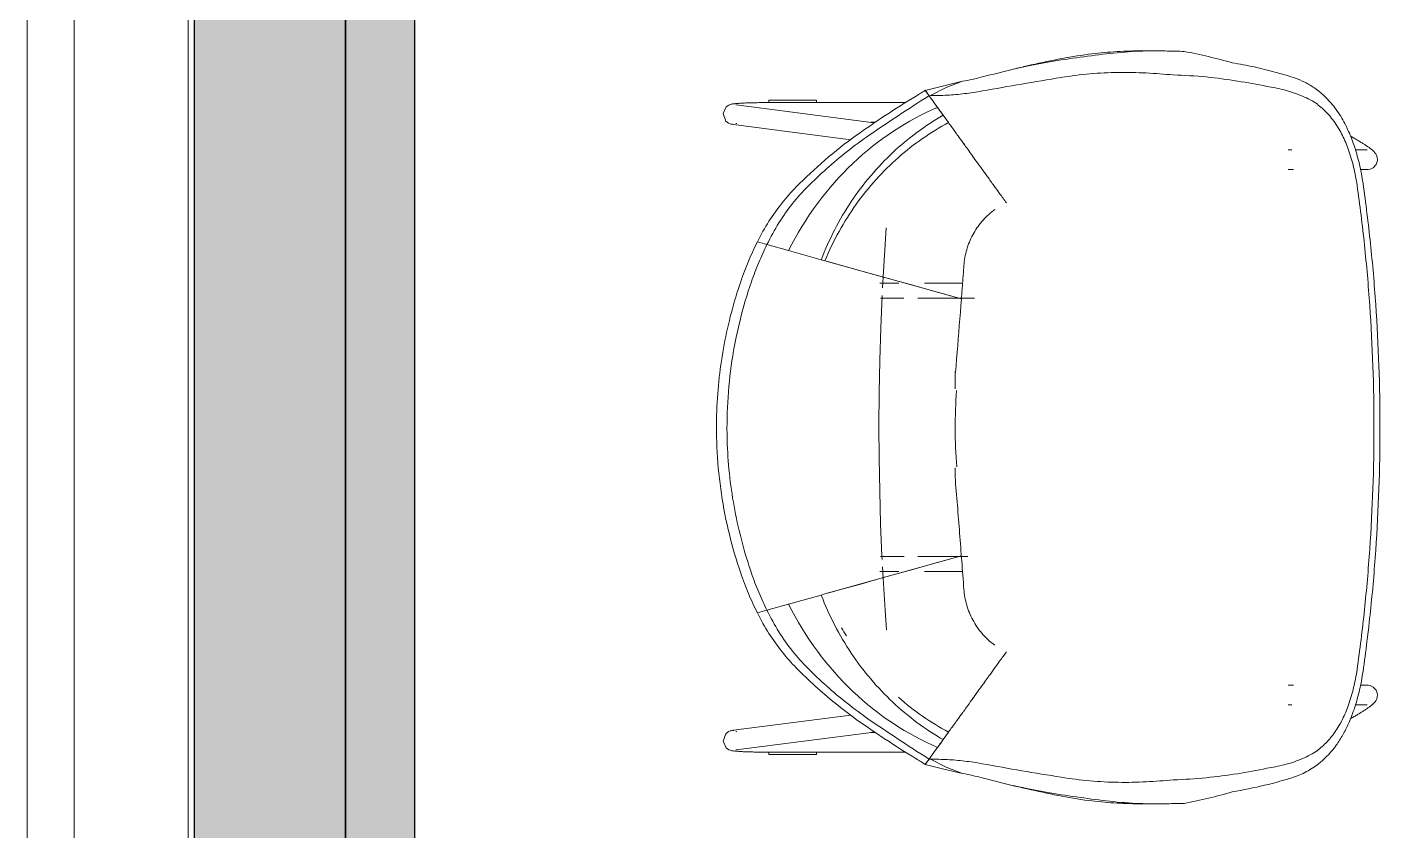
# Model space of a CAD drawing. Header units: millimetres. Extents: x 155927 to 295199, y -4084 to 97293.
# Drawn here: x 185516 to 186608, y 21447 to 22096 of the extents above; entities that cross this region are included whole.
import ezdxf

# ---------------------------------------------------------------- set-up
doc = ezdxf.new("R2010")
doc.units = ezdxf.units.MM
doc.header["$MEASUREMENT"] = 0
for name, color, linetype, lineweight in [('A-WALL', 7, 'CONTINUOUS', 9), ('A-WALL-PATT', 7, 'CONTINUOUS', 9), ('E-ELEC-EQPM', 8, 'CONTINUOUS', 9), ('I-FURN', 8, 'CONTINUOUS', 9), ('I-WALL', 7, 'CONTINUOUS', 9)]:
    doc.layers.add(name, color=color, linetype=linetype, lineweight=lineweight)

msp = doc.modelspace()

# ---------------------------------------------------------------- hatches: boundary and pattern name
at = {"layer": 'A-WALL-PATT'}
h = msp.add_hatch(color=256, dxfattribs=at)
h.paths.add_polyline_path([(185828.8, 15138.6), (185828.8, 16086.8), (185772.8, 16086.8), (185772.8, 15138.6)], flags=0)
h.paths.add_polyline_path([(185828.8, 17610.8), (185828.8, 20110.8), (185772.8, 20110.8), (185772.8, 17610.8)], flags=0)
h.paths.add_polyline_path([(185772.8, 20126.8), (185828.8, 20126.8), (185828.8, 23126.8), (185772.8, 23126.8), (185772.8, 20988.1)], flags=0)
h.paths.add_polyline_path([(185772.8, 23142.8), (185828.8, 23142.8), (185828.8, 24142.8), (185772.8, 24142.8), (185772.8, 23594.8)], flags=0)
h.paths.add_polyline_path([(185828.8, 25674.8), (185828.8, 26142.8), (185772.8, 26142.8), (185772.8, 25674.8)], flags=0)
h.paths.add_polyline_path([(185772.8, 26158.8), (185828.8, 26158.8), (185828.8, 26907.6), (185772.8, 26907.6), (185772.8, 26201.4)], flags=0)
msp.add_hatch(color=256, dxfattribs=at).paths.add_polyline_path([(185772.8, 15106.6), (185772.8, 25879.6), (185650.8, 25879.6), (185650.8, 15106.6)], flags=0)

# ---------------------------------------------------------------- linework, layer by layer
at = {"layer": 'A-WALL', "lineweight": 30}
for p, q in [((185772.8, 15106.6), (185772.8, 25879.6)), ((185650.8, 25757.6), (185650.8, 15707.6))]:
    msp.add_line(p, q, dxfattribs=at)
at = {"layer": 'E-ELEC-EQPM'}
for p, q in [((185515.8, 21005.5), (185515.8, 22887.5)), ((185515.8, 21005.5), (185515.8, 22887.5)), ((185553.9, 22887.5), (185553.9, 21005.5)), ((185645.8, 22836.7), (185645.8, 21056.3)), ((185645.8, 22836.7), (185645.8, 21056.3))]:
    msp.add_line(p, q, dxfattribs=at)
at = {"layer": 'I-FURN'}
for p, q in [((186425.2, 22076.6), (186416.8, 22076.6)), ((186311.7, 22061.9), (186324, 22064.6)), ((186324, 22064.6), (186336.6, 22067)), ((186336.6, 22067), (186350.4, 22069.3)), ((186255.6, 22048.5), (186240.5, 22044.8)), ((186240.6, 22044.9), (186243.8, 22040.4)), ((186243.8, 22040.5), (186240.6, 22044.8)), ((186243.7, 22040.5), (186240.6, 22044.8)), ((186244.8, 22040.7), (186257.6, 22047)), ((186270.8, 22052.1), (186255.6, 22048.5)), ((186257.6, 22047), (186270.8, 22052.1)), ((186077.5, 22026), (186080, 22031.5)), ((186080, 22031.5), (186082.1, 22032.9)), ((186082.1, 22032.9), (186083.3, 22033.4)), ((186083.3, 22033.4), (186084, 22033.6)), ((186084, 22033.6), (186084.6, 22033.7)), ((186084.6, 22033.7), (186085.2, 22033.8)), ((186085.2, 22033.8), (186085.8, 22033.9)), ((186085.8, 22033.9), (186086.3, 22034)), ((186086.3, 22034), (186086.9, 22034)), ((186086.9, 22034), (186087.5, 22034.1)), ((186087.5, 22034.1), (186088.1, 22034.2)), ((186087.7, 22033.2), (186087.8, 22033.2)), ((186087.8, 22033.2), (186087.9, 22033.1)), ((186087.9, 22033.1), (186088, 22033.1)), ((186197.2, 22018.9), (186088, 22033.1)), ((186088.1, 22034.2), (186088.8, 22034.2)), ((186088.8, 22034.2), (186089.6, 22034.3)), ((186089.6, 22034.3), (186090.3, 22034.3)), ((186090.3, 22034.3), (186091.1, 22034.4)), ((186091.1, 22034.4), (186092, 22034.4)), ((186092, 22034.4), (186092.9, 22034.5)), ((186092.9, 22034.5), (186093.8, 22034.5)), ((186093.8, 22034.5), (186094.8, 22034.5)), ((186094.8, 22034.5), (186095.8, 22034.6)), ((186095.8, 22034.6), (186096.9, 22034.6)), ((186096.9, 22034.6), (186097.9, 22034.7)), ((186097.9, 22034.7), (186099.1, 22034.7)), ((186099.1, 22034.7), (186100.2, 22034.7)), ((186100.2, 22034.7), (186101.4, 22034.8)), ((186101.4, 22034.8), (186102.6, 22034.8)), ((186102.6, 22034.8), (186103.8, 22034.8)), ((186103.8, 22034.8), (186105.1, 22034.8)), ((186105.1, 22034.8), (186106.4, 22034.9)), ((186106.4, 22034.9), (186107.7, 22034.9)), ((186107.7, 22034.9), (186109, 22034.9)), ((186109, 22034.9), (186110.4, 22034.9)), ((186110.4, 22034.9), (186111.8, 22034.9)), ((186111.8, 22034.9), (186113.1, 22034.9)), ((186113.1, 22034.9), (186114.5, 22035)), ((186152.9, 22037), (186114.4, 22037)), ((186114.4, 22035), (186114.4, 22036.9)), ((186114.4, 22034.7), (186114.4, 22035)), ((186120.5, 22035), (186114.4, 22035)), ((186114.5, 22035), (186115.9, 22035)), ((186115.9, 22035), (186117.3, 22035)), ((186117.3, 22035), (186118.7, 22035)), ((186118.7, 22035), (186120.1, 22035)), ((186120.1, 22035), (186120.5, 22035)), ((186225, 22035), (186120.5, 22035)), ((186152.9, 22036.9), (186152.9, 22035)), ((186243.4, 22040.2), (186243.8, 22040.5)), ((186243.8, 22040.4), (186244.8, 22040.7)), ((186247.9, 22034.8), (186250.6, 22031)), ((186077.5, 22026), (186079.7, 22020)), ((186250.6, 22031), (186255, 22024.8)), ((186255, 22024.8), (186259.4, 22018.8)), ((186079.7, 22020), (186081.9, 22018.3)), ((186081.9, 22018.3), (186083.2, 22017.8)), ((186083.2, 22017.8), (186084, 22017.6)), ((186084, 22017.6), (186084.6, 22017.5)), ((186084.6, 22017.5), (186085.2, 22017.4)), ((186085.2, 22017.4), (186085.7, 22017.3)), ((186085.7, 22017.3), (186086, 22017.3)), ((186086, 22017.3), (186180.6, 22005)), ((186087.8, 22018), (186087.9, 22018.1)), ((186087.9, 22018.1), (186088.2, 22018.1)), ((186088.2, 22018.1), (186088.6, 22018.1)), ((186196.6, 22019), (186200.4, 22019)), ((186197.2, 22018.9), (186198.6, 22018.7)), ((186583.3, 22010.4), (186583.1, 22010)), ((186586.7, 22006.3), (186583.6, 22008)), ((186586.9, 22006.2), (186586.7, 22006.3)), ((186587.5, 22005.8), (186586.9, 22006.2)), ((186588.2, 22005.4), (186587.5, 22005.8)), ((186588.8, 22005), (186588.2, 22005.4)), ((186589.4, 22004.7), (186588.8, 22005)), ((186590.1, 22004.3), (186589.4, 22004.7)), ((186590.7, 22003.9), (186590.1, 22004.3)), ((186591.3, 22003.5), (186590.7, 22003.9)), ((186591.9, 22003.1), (186591.3, 22003.5)), ((186592.5, 22002.8), (186591.9, 22003.1)), ((186593.1, 22002.4), (186592.5, 22002.8)), ((186593.7, 22002), (186593.1, 22002.4)), ((186594.3, 22001.7), (186593.7, 22002)), ((186594.8, 22001.3), (186594.3, 22001.7)), ((186595.4, 22001), (186594.8, 22001.3)), ((186595.9, 22000.6), (186595.4, 22001)), ((186596.4, 22000.3), (186595.9, 22000.6)), ((186596.9, 21999.9), (186596.4, 22000.3)), ((186597.4, 21999.6), (186596.9, 21999.9)), ((186597.9, 21999.2), (186597.4, 21999.6)), ((186598.4, 21998.9), (186597.9, 21999.2)), ((186598.8, 21998.6), (186598.4, 21998.9)), ((186599.2, 21998.3), (186598.8, 21998.6)), ((186536.4, 21996.9), (186533.4, 21996.9)), ((186597.2, 21996.9), (186587.7, 21996.9)), ((186599.7, 21998), (186599.2, 21998.3)), ((186600.1, 21997.7), (186599.7, 21998)), ((186600.5, 21997.4), (186600.1, 21997.7)), ((186600.8, 21997.1), (186600.5, 21997.4)), ((186601.2, 21996.8), (186600.8, 21997.1)), ((186601.5, 21996.5), (186601.2, 21996.8)), ((186601.9, 21996.2), (186601.5, 21996.5)), ((186602.2, 21995.9), (186601.9, 21996.2)), ((186602.6, 21995.5), (186602.2, 21995.9)), ((186603, 21995.2), (186602.6, 21995.5)), ((186603.3, 21994.7), (186603, 21995.2)), ((186603.8, 21994.2), (186603.3, 21994.7)), ((186604.2, 21993.5), (186603.8, 21994.2)), ((186604.8, 21992.4), (186604.2, 21993.5)), ((186604.4, 21985), (186605.5, 21988.3)), ((186605.3, 21990.8), (186604.8, 21992.4)), ((186605.5, 21988.3), (186605.3, 21990.8)), ((186533.4, 21980.9), (186537.9, 21980.9)), ((186591.8, 21980.9), (186597.2, 21980.9)), ((186598.1, 21980.9), (186597.2, 21980.9)), ((186599.8, 21981.3), (186598.1, 21980.9)), ((186602.1, 21982.4), (186599.8, 21981.3)), ((186604.4, 21985), (186602.1, 21982.4)), ((186296.9, 21948.7), (186295.7, 21947.8)), ((186209.2, 21933.9), (186208.2, 21920.4)), ((186105.2, 21922.6), (186109, 21921.5)), ((186105.2, 21922.6), (186109, 21921.5)), ((186109, 21921.5), (186112.9, 21920.4)), ((186109, 21921.5), (186112.9, 21920.4)), ((186130.3, 21915.6), (186112.9, 21920.4)), ((186112.9, 21920.4), (186130.3, 21915.6)), ((186156.7, 21908.2), (186130.3, 21915.6)), ((186130.3, 21915.6), (186156.7, 21908.2)), ((186208.2, 21920.4), (186206.6, 21894.5)), ((186159.7, 21907.3), (186156.7, 21908.2)), ((186156.7, 21908.2), (186159.7, 21907.3)), ((186159.7, 21907.3), (186269.8, 21876.6)), ((186163.8, 21906.2), (186159.7, 21907.3)), ((186173.2, 21903.6), (186163.8, 21906.2)), ((186187.5, 21899.6), (186173.2, 21903.6)), ((186206, 21894.4), (186187.5, 21899.6)), ((186227.6, 21888.4), (186206, 21894.4)), ((186206.6, 21894.5), (186206.1, 21885.5)), ((186218.4, 21889.3), (186203.9, 21889.3)), ((186205.8, 21879.4), (186204.7, 21853.3)), ((186218.4, 21889.3), (186219.4, 21889.3)), ((186251.3, 21881.8), (186227.6, 21888.4)), ((186270.8, 21889.3), (186240.1, 21889.3)), ((186269.8, 21876.6), (186251.3, 21881.8)), ((186204.5, 21877.3), (186218.4, 21877.3)), ((186219.3, 21877.3), (186218.4, 21877.3)), ((186220.2, 21877.3), (186219.3, 21877.3)), ((186221.3, 21877.3), (186220.2, 21877.3)), ((186222.3, 21877.3), (186221.3, 21877.3)), ((186223.3, 21877.3), (186222.3, 21877.3)), ((186235.8, 21877.3), (186234.6, 21877.3)), ((186236.9, 21877.3), (186235.8, 21877.3)), ((186236.9, 21877.3), (186280.5, 21877.3)), ((186204.7, 21853.3), (186203.9, 21827)), ((186203.9, 21827), (186203.5, 21800.7)), ((186265.1, 21817.3), (186264.7, 21818)), ((186203.5, 21800.7), (186203.3, 21774.3)), ((186203.3, 21774.3), (186203.4, 21747.9)), ((186203.4, 21747.9), (186203.9, 21721.6)), ((186203.9, 21721.6), (186204.6, 21695.3)), ((186204.6, 21695.3), (186205.7, 21669.2)), ((186269.8, 21669.3), (186159.7, 21638.6)), ((186218.4, 21668.7), (186204.5, 21668.7)), ((186205.7, 21669.2), (186205.8, 21666.5)), ((186206.6, 21651.4), (186206.1, 21660.4)), ((186218.4, 21668.7), (186219.4, 21668.7)), ((186219.4, 21668.7), (186220.4, 21668.7)), ((186220.4, 21668.7), (186221.4, 21668.7)), ((186221.4, 21668.7), (186222.4, 21668.7)), ((186222.4, 21668.7), (186223.5, 21668.7)), ((186227.6, 21657.5), (186251.3, 21664.2)), ((186234.7, 21668.7), (186235.9, 21668.7)), ((186235.9, 21668.7), (186236.9, 21668.7)), ((186275.1, 21668.7), (186236.9, 21668.7)), ((186251.3, 21664.2), (186269.8, 21669.3)), ((186187.5, 21646.3), (186206, 21651.5)), ((186203.9, 21656.7), (186218.4, 21656.7)), ((186206, 21651.5), (186227.6, 21657.5)), ((186208.2, 21625.6), (186206.6, 21651.4)), ((186219.3, 21656.7), (186218.4, 21656.7)), ((186240.1, 21656.7), (186270.8, 21656.7)), ((186156.7, 21637.7), (186159.7, 21638.6)), ((186159.7, 21638.6), (186156.7, 21637.7)), ((186159.7, 21638.6), (186163.8, 21639.7)), ((186163.8, 21639.7), (186173.2, 21642.4)), ((186173.2, 21642.4), (186187.5, 21646.3)), ((186112.9, 21625.5), (186130.3, 21630.4)), ((186130.3, 21630.4), (186112.9, 21625.5)), ((186130.3, 21630.4), (186156.7, 21637.7)), ((186156.7, 21637.7), (186130.3, 21630.4)), ((186109, 21624.4), (186105.2, 21623.4)), ((186109, 21624.4), (186105.2, 21623.4)), ((186112.9, 21625.5), (186109, 21624.4)), ((186112.9, 21625.5), (186109, 21624.4)), ((186209.3, 21609.7), (186208.2, 21625.6)), ((186295.7, 21598.1), (186296.9, 21597.2)), ((186537.9, 21565.1), (186533.4, 21565.1)), ((186597.2, 21565.1), (186591.8, 21565.1)), ((186598.1, 21565), (186597.2, 21565.1)), ((186599.8, 21564.7), (186598.1, 21565)), ((186602.1, 21563.5), (186599.8, 21564.7)), ((186604.4, 21561), (186602.1, 21563.5)), ((186603.3, 21551.2), (186603, 21550.8)), ((186603.8, 21551.7), (186603.3, 21551.2)), ((186604.2, 21552.5), (186603.8, 21551.7)), ((186604.8, 21553.5), (186604.2, 21552.5)), ((186604.4, 21561), (186605.5, 21557.7)), ((186605.3, 21555.1), (186604.8, 21553.5)), ((186605.5, 21557.7), (186605.3, 21555.1)), ((186180.5, 21540.9), (186086, 21528.7)), ((186533.4, 21549.1), (186536.4, 21549.1)), ((186587.5, 21540.1), (186586.9, 21539.8)), ((186588.2, 21540.5), (186587.5, 21540.1)), ((186587.7, 21549.1), (186597.2, 21549.1)), ((186588.8, 21540.9), (186588.2, 21540.5)), ((186589.4, 21541.3), (186588.8, 21540.9)), ((186590.1, 21541.7), (186589.4, 21541.3)), ((186590.7, 21542), (186590.1, 21541.7)), ((186591.3, 21542.4), (186590.7, 21542)), ((186591.9, 21542.8), (186591.3, 21542.4)), ((186592.5, 21543.2), (186591.9, 21542.8)), ((186593.1, 21543.5), (186592.5, 21543.2)), ((186593.7, 21543.9), (186593.1, 21543.5)), ((186594.3, 21544.3), (186593.7, 21543.9)), ((186594.8, 21544.6), (186594.3, 21544.3)), ((186595.4, 21545), (186594.8, 21544.6)), ((186595.9, 21545.3), (186595.4, 21545)), ((186596.4, 21545.7), (186595.9, 21545.3)), ((186596.9, 21546), (186596.4, 21545.7)), ((186597.4, 21546.4), (186596.9, 21546)), ((186597.9, 21546.7), (186597.4, 21546.4)), ((186598.4, 21547), (186597.9, 21546.7)), ((186598.8, 21547.3), (186598.4, 21547)), ((186599.2, 21547.6), (186598.8, 21547.3)), ((186599.7, 21547.9), (186599.2, 21547.6)), ((186600.1, 21548.3), (186599.7, 21547.9)), ((186600.5, 21548.6), (186600.1, 21548.3)), ((186600.8, 21548.8), (186600.5, 21548.6)), ((186601.2, 21549.1), (186600.8, 21548.8)), ((186601.5, 21549.4), (186601.2, 21549.1)), ((186601.9, 21549.7), (186601.5, 21549.4)), ((186602.2, 21550.1), (186601.9, 21549.7)), ((186602.6, 21550.4), (186602.2, 21550.1)), ((186603, 21550.8), (186602.6, 21550.4)), ((186583.1, 21535.9), (186583.3, 21535.5)), ((186583.6, 21537.9), (186586.7, 21539.7)), ((186586.9, 21539.8), (186586.7, 21539.7)), ((186077.5, 21519.9), (186079.7, 21525.9)), ((186077.5, 21519.9), (186080, 21514.5)), ((186079.7, 21525.9), (186081.9, 21527.6)), ((186081.9, 21527.6), (186083.2, 21528.1)), ((186083.2, 21528.1), (186084, 21528.3)), ((186084, 21528.3), (186084.6, 21528.5)), ((186084.6, 21528.5), (186085.2, 21528.6)), ((186085.2, 21528.6), (186085.7, 21528.6)), ((186085.7, 21528.6), (186086, 21528.7)), ((186087.8, 21527.9), (186087.9, 21527.9)), ((186087.9, 21527.9), (186088.2, 21527.8)), ((186088, 21512.8), (186197.2, 21527)), ((186088.2, 21527.8), (186088.6, 21527.8)), ((186200.4, 21527), (186196.6, 21527)), ((186197.2, 21527), (186198.6, 21527.3)), ((186253.1, 21518.4), (186250.6, 21514.9)), ((186255, 21521.1), (186253.1, 21518.4)), ((186259.4, 21527.2), (186255, 21521.1)), ((186080, 21514.5), (186082.1, 21513)), ((186082.1, 21513), (186083.3, 21512.6)), ((186083.3, 21512.6), (186084, 21512.3)), ((186084, 21512.3), (186084.6, 21512.2)), ((186084.6, 21512.2), (186085.2, 21512.1)), ((186085.2, 21512.1), (186085.8, 21512)), ((186085.8, 21512), (186086.3, 21512)), ((186086.3, 21512), (186086.9, 21511.9)), ((186086.9, 21511.9), (186087.5, 21511.8)), ((186087.5, 21511.8), (186088.1, 21511.8)), ((186087.7, 21512.8), (186087.8, 21512.8)), ((186087.8, 21512.8), (186087.9, 21512.8)), ((186087.9, 21512.8), (186088, 21512.8)), ((186088.1, 21511.8), (186088.8, 21511.7)), ((186088.8, 21511.7), (186089.6, 21511.7)), ((186089.6, 21511.7), (186090.3, 21511.6)), ((186090.3, 21511.6), (186091.1, 21511.6)), ((186091.1, 21511.6), (186092, 21511.5)), ((186092, 21511.5), (186092.9, 21511.5)), ((186092.9, 21511.5), (186093.8, 21511.4)), ((186093.8, 21511.4), (186094.8, 21511.4)), ((186094.8, 21511.4), (186095.8, 21511.3)), ((186095.8, 21511.3), (186096.9, 21511.3)), ((186096.9, 21511.3), (186097.9, 21511.3)), ((186097.9, 21511.3), (186099.1, 21511.2)), ((186099.1, 21511.2), (186100.2, 21511.2)), ((186100.2, 21511.2), (186101.4, 21511.2)), ((186101.4, 21511.2), (186102.6, 21511.1)), ((186102.6, 21511.1), (186103.8, 21511.1)), ((186103.8, 21511.1), (186105.1, 21511.1)), ((186105.1, 21511.1), (186106.4, 21511.1)), ((186106.4, 21511.1), (186107.7, 21511)), ((186107.7, 21511), (186109, 21511)), ((186109, 21511), (186110.4, 21511)), ((186110.4, 21511), (186111.8, 21511)), ((186111.8, 21511), (186113.1, 21511)), ((186113.1, 21511), (186114.5, 21511)), ((186114.4, 21509), (186114.4, 21511)), ((186114.4, 21511), (186120.5, 21511)), ((186114.4, 21509), (186152.9, 21509)), ((186114.5, 21511), (186115.9, 21511)), ((186115.9, 21511), (186117.3, 21511)), ((186117.3, 21511), (186118.7, 21511)), ((186118.7, 21511), (186120.1, 21511)), ((186120.1, 21511), (186120.5, 21511)), ((186120.5, 21511), (186225, 21511)), ((186152.9, 21511), (186152.9, 21509)), ((186250.6, 21514.9), (186247.9, 21511.2)), ((186240.5, 21501.1), (186255.6, 21497.4)), ((186240.6, 21501.1), (186243.8, 21505.5)), ((186243.8, 21505.5), (186240.6, 21501.1)), ((186240.9, 21501.6), (186243.7, 21505.4)), ((186243.8, 21505.5), (186243.4, 21505.7)), ((186243.8, 21505.5), (186244.8, 21505.3)), ((186257.6, 21498.9), (186244.8, 21505.3)), ((186255.6, 21497.4), (186270.8, 21493.8)), ((186270.8, 21493.8), (186257.6, 21498.9)), ((186324, 21481.4), (186311.7, 21484)), ((186336.6, 21478.9), (186324, 21481.4)), ((186350.4, 21476.7), (186336.6, 21478.9)), ((186416.8, 21469.3), (186425.2, 21469.3))]:
    msp.add_line(p, q, dxfattribs=at)
msp.add_arc((186640.9, 21773), 376.1, 175.4634, 184.8741, dxfattribs=at)
for centre, major_axis, ratio, start_param, end_param in [((188126.3, 17819.8), (-5989.8, 0), 0.743145, 5.018195, 5.020176), ((187553, 16902), (0, 5312.6), 0.981627, 0.240335, 0.245277), ((185857.9, 22370.7), (-582, 0), 0.743145, 2.271868, 2.288409), ((185857.9, 21175.3), (-582, 0), 0.743145, 3.994777, 4.011317), ((187553, 26643.9), (0, 5312.6), 0.981627, 2.896316, 2.901258), ((188126.3, 25726.1), (-5989.8, 0), 0.743145, 1.263009, 1.26499)]:
    msp.add_ellipse(centre, major_axis=major_axis, ratio=ratio, start_param=start_param, end_param=end_param, dxfattribs=at)
for points in [[(186350.4, 22069.3), (186358.6, 22070.5), (186374.7, 22072.8), (186398.7, 22075.7), (186414.4, 22076.6), (186422.2, 22076.6)], [(186413.3, 22076.6), (186406.5, 22076.6), (186392.9, 22076.1), (186379.3, 22074.7), (186372.4, 22073.9)], [(186422.2, 22076.6), (186419.2, 22076.6), (186416.2, 22076.6), (186413.3, 22076.6)], [(186422.2, 22076.6), (186426.8, 22076.6), (186436, 22076.6), (186445, 22076.3), (186449.5, 22076.2)], [(186488.3, 22067), (186482.1, 22068.8), (186469.4, 22072.1), (186456.2, 22074.9), (186449.5, 22076.2)], [(186372.4, 22073.9), (186364.2, 22072.8), (186347.8, 22070), (186331.3, 22066.5), (186323, 22064.6)], [(186538.7, 22054.9), (186533.6, 22056.5), (186523, 22059.5), (186506.1, 22063.8), (186494.3, 22066), (186488.3, 22067)], [(186286.7, 22055.6), (186284, 22054.9), (186278.7, 22053.6), (186273.4, 22052.6), (186270.8, 22052.1)], [(186286.7, 22044.3), (186297.3, 22046.2), (186318.5, 22049.9), (186339.8, 22053.5), (186350.4, 22055.2)], [(186350.4, 22055.2), (186358.1, 22056.4), (186373.6, 22058.4), (186396.5, 22059.5), (186419, 22059), (186433.6, 22057.9), (186440.8, 22057.2)], [(186440.8, 22057.2), (186449.8, 22056.9), (186467.5, 22055.9), (186492.8, 22052.4), (186508.6, 22049.6), (186516.3, 22048)], [(186240.6, 22044.8), (186241.9, 22043.1), (186242.9, 22041.7), (186243.7, 22040.5)], [(186244.8, 22040.7), (186249.3, 22040.6), (186258.3, 22040.7), (186272.3, 22042), (186281.9, 22043.4), (186286.7, 22044.3)], [(186516.3, 22048), (186521.1, 22047.3), (186530.5, 22045.3), (186543.7, 22041.1), (186551.8, 22037), (186555.7, 22034.6)], [(186233.3, 22040.2), (186224.7, 22035), (186208.1, 22024.5), (186192.7, 22013.9), (186185.3, 22008.7)], [(186195.5, 22008.7), (186203, 22013.8), (186218.6, 22024.3), (186234.9, 22034.9), (186243.4, 22040.2)], [(186247.9, 22034.8), (186246.7, 22036.3), (186245.4, 22038.2), (186243.8, 22040.4)], [(186250.6, 22031), (186249.9, 22032), (186249, 22033.2), (186247.9, 22034.8)], [(186555.7, 22034.6), (186558.6, 22032.5), (186564.1, 22027.8), (186571.4, 22019), (186577.5, 22008.6), (186580.8, 22000.8), (186582.2, 21996.7)], [(186250.6, 22031), (186226.2, 22020.6), (186179.5, 21990.2), (186143.8, 21942.6), (186130.3, 21915.6)], [(186255, 22024.8), (186240.6, 22016.4), (186213.2, 21996.1), (186179.4, 21956.4), (186163.1, 21924.8), (186156.7, 21908.2)], [(186253.1, 22027.5), (186252.4, 22028.5), (186251.5, 22029.7), (186250.6, 22031)], [(186255, 22024.8), (186254.5, 22025.6), (186253.9, 22026.5), (186253.1, 22027.5)], [(186259.4, 22018.8), (186245.1, 22011.1), (186217.9, 21992.2), (186183.5, 21954.3), (186166.5, 21923.7), (186159.7, 21907.3)], [(186593.9, 21969.8), (186593.2, 21974.9), (186591.3, 21984.8), (186587.4, 21998.9), (186584.1, 22007.6), (186582.2, 22011.7)], [(186185.3, 22008.7), (186176.3, 22002.2), (186159.1, 21988.7), (186143.8, 21974.3), (186136.5, 21966.9)], [(186145.5, 21966.9), (186150.5, 21971.9), (186160.8, 21981.6), (186177.4, 21995.6), (186189.3, 22004.4), (186195.5, 22008.7)], [(186268, 22006.9), (186269.2, 22005.2), (186270.5, 22003.4), (186271.9, 22001.4)], [(186274.9, 21997.3), (186273.8, 21998.9), (186272.7, 22000.3), (186271.7, 22001.8)], [(186274.9, 21997.3), (186276.3, 21995.4), (186277.7, 21993.4), (186279.3, 21991.3)], [(186282.8, 21986.4), (186281.4, 21988.2), (186280.1, 21990), (186278.9, 21991.8)], [(186582.2, 21996.7), (186583.8, 21992.3), (186586.5, 21983.1), (186588.4, 21973.2), (186589.1, 21968.2)], [(186282.8, 21986.4), (186284.3, 21984.2), (186286, 21982), (186287.6, 21979.7)], [(186291.6, 21974.2), (186290, 21976.3), (186288.5, 21978.4), (186287.1, 21980.4)], [(186136.5, 21966.9), (186132.6, 21962.9), (186125, 21954.3), (186114.3, 21939.5), (186108.1, 21928.4), (186105.2, 21922.6)], [(186112.9, 21920.4), (186115.9, 21926.6), (186122.3, 21938.2), (186133.4, 21953.8), (186141.4, 21962.8), (186145.5, 21966.9)], [(186291.6, 21974.2), (186293.2, 21971.9), (186294.9, 21969.5), (186296.6, 21967.1)], [(186300.7, 21961.5), (186299.1, 21963.7), (186297.6, 21965.9), (186296, 21968.1)], [(186300.7, 21961.5), (186302.5, 21959), (186304.3, 21956.5), (186306.1, 21954)], [(186295.7, 21947.8), (186292.2, 21945.2), (186285.9, 21939.2), (186278.6, 21928.5), (186273.7, 21916.4), (186272.1, 21907.8), (186271.8, 21903.5)], [(186091.7, 21890.4), (186093.7, 21896.1), (186097.9, 21907.2), (186102.6, 21917.6), (186105.2, 21922.6)], [(186112.9, 21920.4), (186110.6, 21915.7), (186106.2, 21906), (186102.2, 21895.7), (186100.4, 21890.4)], [(186271.8, 21903.5), (186270.8, 21889.2), (186268.6, 21860.6), (186266.3, 21831.7), (186265.1, 21817.3)], [(186264.7, 21818), (186264.7, 21813.4), (186264.7, 21808.7), (186264.7, 21804)], [(186264.7, 21740.3), (186264.7, 21737.8), (186264.7, 21735.3), (186264.7, 21732.9)], [(186264.7, 21732.9), (186266, 21717.7), (186268.4, 21687.5), (186270.7, 21657.4), (186271.8, 21642.5)], [(186105.2, 21623.4), (186102.6, 21628.4), (186097.9, 21638.7), (186093.7, 21649.8), (186091.7, 21655.5)], [(186100.4, 21655.5), (186102.2, 21650.2), (186106.2, 21639.9), (186110.6, 21630.2), (186112.9, 21625.5)], [(186271.8, 21642.5), (186272.1, 21638.1), (186273.7, 21629.6), (186278.6, 21617.5), (186285.9, 21606.7), (186292.2, 21600.7), (186295.7, 21598.1)], [(186130.3, 21630.4), (186143.8, 21603.3), (186179.5, 21555.7), (186226.2, 21525.3), (186250.6, 21514.9)], [(186156.7, 21637.7), (186163.1, 21621.1), (186179.4, 21589.6), (186213.2, 21549.8), (186240.6, 21529.5), (186255, 21521.1)], [(186105.2, 21623.4), (186108.1, 21617.5), (186114.3, 21606.4), (186125, 21591.6), (186132.6, 21583), (186136.5, 21579)], [(186145.5, 21579), (186141.4, 21583.2), (186133.4, 21592.2), (186122.3, 21607.7), (186115.9, 21619.4), (186112.9, 21625.5)], [(186173.1, 21611.3), (186174.4, 21609.2), (186175.7, 21607), (186177, 21604.9)], [(186306.1, 21591.9), (186304.3, 21589.4), (186302.5, 21586.9), (186300.7, 21584.5)], [(186136.5, 21579), (186141.4, 21574.1), (186151.5, 21564.4), (186167.7, 21550.4), (186179.3, 21541.6), (186185.3, 21537.2)], [(186195.5, 21537.2), (186189.3, 21541.5), (186177.4, 21550.4), (186160.8, 21564.3), (186150.5, 21574), (186145.5, 21579)], [(186582.2, 21549.2), (186583.8, 21553.7), (186586.5, 21562.9), (186588.4, 21572.7), (186589.1, 21577.7)], [(186593.9, 21576.1), (186593.2, 21571), (186591.3, 21561.2), (186587.4, 21547), (186584.1, 21538.4), (186582.2, 21534.2)], [(186287.6, 21566.2), (186286, 21564), (186284.3, 21561.7), (186282.8, 21559.6)], [(186219, 21555.3), (186231.5, 21544.3), (186245.1, 21534.9), (186259.4, 21527.2)], [(186279.3, 21554.7), (186277.7, 21552.6), (186276.3, 21550.5), (186274.9, 21548.6)], [(186282.8, 21559.6), (186281.4, 21557.7), (186280.1, 21555.9), (186278.9, 21554.2)], [(186271.9, 21544.5), (186270.5, 21542.6), (186269.2, 21540.8), (186268, 21539.1)], [(186274.9, 21548.6), (186273.8, 21547.1), (186272.7, 21545.6), (186271.7, 21544.2)], [(186555.7, 21511.3), (186558.6, 21513.4), (186564.1, 21518.1), (186571.4, 21526.9), (186577.5, 21537.3), (186580.8, 21545.1), (186582.2, 21549.2)], [(186185.3, 21537.2), (186192.7, 21532), (186208.1, 21521.5), (186224.7, 21510.9), (186233.3, 21505.7)], [(186243.4, 21505.7), (186234.9, 21511), (186218.5, 21521.7), (186203, 21532.1), (186195.5, 21537.2)], [(186265.9, 21536.2), (186264.2, 21533.8), (186261.3, 21529.8), (186259.8, 21527.7), (186259.4, 21527.2)], [(186262.2, 21531), (186262, 21530.7), (186261.8, 21530.5), (186261.6, 21530.2)], [(186268, 21539.1), (186267.2, 21538), (186266.5, 21537), (186265.8, 21536)], [(186255, 21521.1), (186254.5, 21520.4), (186253.2, 21518.6), (186251.5, 21516.2), (186250.6, 21514.9)], [(186247.9, 21511.2), (186246.7, 21509.6), (186245.4, 21507.7), (186243.8, 21505.5)], [(186250.6, 21514.9), (186249.9, 21514), (186249, 21512.7), (186247.9, 21511.2)], [(186516.3, 21498), (186521.1, 21498.7), (186530.5, 21500.6), (186543.7, 21504.8), (186551.8, 21509), (186555.7, 21511.3)], [(186241, 21501.6), (186242, 21503.1), (186243.1, 21504.5), (186243.7, 21505.4)], [(186244.8, 21505.3), (186249.3, 21505.3), (186258.3, 21505.2), (186272.3, 21504), (186281.9, 21502.5), (186286.7, 21501.7)], [(186286.7, 21501.7), (186297.3, 21499.7), (186318.5, 21496), (186339.8, 21492.5), (186350.4, 21490.8)], [(186440.8, 21488.7), (186449.8, 21489), (186467.5, 21490.1), (186492.8, 21493.5), (186508.6, 21496.4), (186516.3, 21498)], [(186286.7, 21490.3), (186284, 21491), (186278.7, 21492.3), (186273.4, 21493.3), (186270.8, 21493.8)], [(186350.4, 21490.8), (186358.1, 21489.5), (186373.6, 21487.6), (186396.5, 21486.4), (186419, 21486.9), (186433.6, 21488), (186440.8, 21488.7)], [(186538.7, 21491.1), (186531, 21488.6), (186514.8, 21484), (186497.3, 21480.5), (186488.3, 21479)], [(186323, 21481.4), (186331.3, 21479.5), (186347.8, 21475.9), (186364.2, 21473.1), (186372.4, 21472)], [(186422.2, 21469.4), (186414.4, 21469.4), (186398.7, 21470.3), (186374.7, 21473.1), (186358.6, 21475.5), (186350.4, 21476.7)], [(186488.3, 21479), (186482.1, 21477.1), (186469.4, 21473.8), (186456.2, 21471), (186449.5, 21469.7)], [(186372.4, 21472), (186379.3, 21471.2), (186392.9, 21469.9), (186406.5, 21469.4), (186413.3, 21469.4)], [(186413.3, 21469.4), (186416.2, 21469.3), (186419.2, 21469.3), (186422.2, 21469.4)], [(186449.5, 21469.7), (186445, 21469.6), (186436, 21469.4), (186426.8, 21469.3), (186422.2, 21469.4)]]:
    msp.add_open_spline(points, degree=3, dxfattribs=at)
for points, knots in [([(186582.2, 22011.7), (186580.3, 22016), (186576.1, 22024.1), (186567.2, 22036.5), (186557.3, 22045.4), (186547, 22051.5), (186541.5, 22053.9), (186538.7, 22054.9)], [0, 0, 0, 0, 0.2, 0.4, 0.7, 0.85, 1, 1, 1, 1]), ([(186259.4, 22018.8), (186259.7, 22018.3), (186260.7, 22017), (186263.1, 22013.7), (186265.1, 22010.9), (186265.9, 22009.7)], [-1, -1, -1, -1, -0.8928571, -0.7857143, -0.7142857, -0.7142857, -0.7142857, -0.7142857]), ([(186268, 22006.9), (186267.7, 22007.3), (186266.9, 22008.3), (186266.2, 22009.3), (186265.8, 22009.9)], [0.65678994, 0.65678994, 0.65678994, 0.65678994, 0.67857143, 0.71428571, 0.71428571, 0.71428571, 0.71428571]), ([(186589.1, 21577.7), (186591.4, 21593.7), (186595.4, 21625.8), (186601, 21690.9), (186603.9, 21773), (186601, 21855.1), (186595.4, 21920.1), (186591.4, 21952.2), (186589.1, 21968.2)], [-1, -1, -1, -1, -0.875, -0.75, -0.5, -0.25, -0.125, 0, 0, 0, 0]), ([(186593.9, 21969.8), (186596.2, 21953.7), (186600.2, 21921.3), (186605.9, 21855.7), (186608.7, 21773), (186605.9, 21690.2), (186600.2, 21624.6), (186596.2, 21592.2), (186593.9, 21576.1)], [-1, -1, -1, -1, -0.875, -0.75, -0.5, -0.25, -0.125, 0, 0, 0, 0]), ([(186091.7, 21655.5), (186088.2, 21665.7), (186082.1, 21686.5), (186075.7, 21719.1), (186072.2, 21752.7), (186071.8, 21793.3), (186076.1, 21831.3), (186083.9, 21865.7), (186088.9, 21882.3), (186091.7, 21890.4)], [-1, -1, -1, -1, -0.861111, -0.722222, -0.583333, -0.444444, -0.222222, -0.111111, 0, 0, 0, 0]), ([(186100.4, 21890.4), (186096.9, 21880.3), (186090.7, 21859.4), (186084.2, 21826.8), (186080.7, 21793.3), (186080.3, 21752.6), (186084.7, 21714.6), (186092.5, 21680.2), (186097.6, 21663.6), (186100.4, 21655.5)], [-1, -1, -1, -1, -0.861111, -0.722222, -0.583333, -0.444444, -0.222222, -0.111111, 0, 0, 0, 0]), ([(186300.7, 21584.5), (186299.9, 21583.3), (186298.3, 21581.1), (186296.7, 21578.9), (186296, 21577.9)], [-0.93070121, -0.93070121, -0.93070121, -0.93070121, -0.89285714, -0.85714286, -0.85714286, -0.85714286, -0.85714286]), ([(186296.6, 21578.8), (186295.1, 21576.6), (186293.4, 21574.3), (186291.7, 21572), (186291.6, 21571.7)], [-0.85714286, -0.85714286, -0.85714286, -0.85714286, -0.78571429, -0.77790979, -0.77790979, -0.77790979, -0.77790979]), ([(186291.6, 21571.7), (186291.5, 21571.7), (186290.4, 21570.1), (186288.9, 21568), (186287.4, 21566), (186287.1, 21565.5)], [-0.78716796, -0.78716796, -0.78716796, -0.78716796, -0.78571429, -0.73214286, -0.71428571, -0.71428571, -0.71428571, -0.71428571]), ([(186582.2, 21534.2), (186580.8, 21531), (186577.7, 21524.8), (186570.6, 21513.6), (186561.3, 21503.6), (186549.7, 21495.7), (186542.5, 21492.4), (186538.7, 21491.1)], [-1, -1, -1, -1, -0.85, -0.7, -0.4, -0.2, 0, 0, 0, 0])]:
    msp.add_open_spline(points, degree=3, knots=knots, dxfattribs=at)
at = {"layer": 'I-WALL', "lineweight": 30}
for p, q in [((185772.8, 23126.8), (185772.8, 20126.8)), ((185828.8, 20126.8), (185828.8, 23126.8))]:
    msp.add_line(p, q, dxfattribs=at)

doc.saveas('drawing.dxf')
